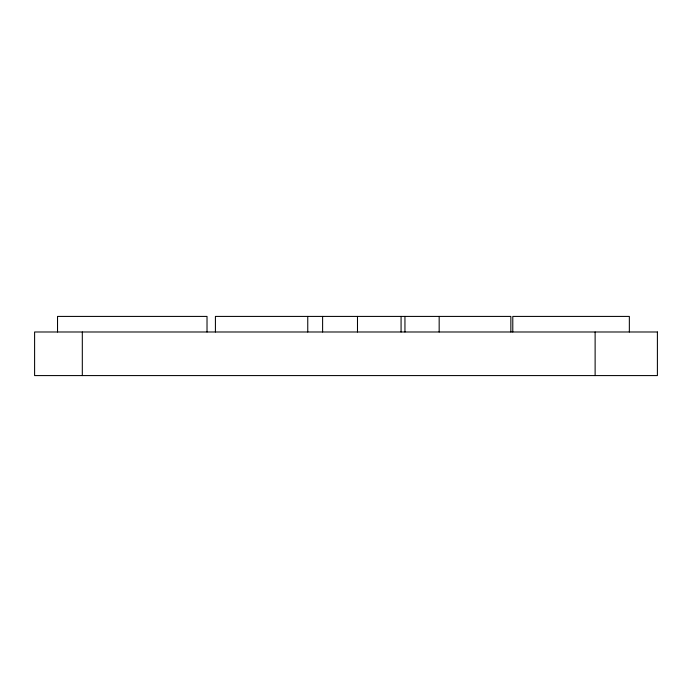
<?xml version="1.0" encoding="UTF-8"?>
<svg xmlns="http://www.w3.org/2000/svg" width="692" height="692" viewBox="0 0 692 692"><rect width="100%" height="100%" fill="white"/><g stroke="black" fill="none" stroke-linecap="round" stroke-linejoin="round"><path stroke-width="1.04" d="M629.348 331.987L629.348 316.417L512.789 316.417L512.789 331.987M595.12 331.987L595.12 375.583M510.852 331.987L510.852 316.417L215.42 316.417L215.42 331.987M439.169 316.417L439.169 331.987M404.95 316.417L404.95 331.987M401.075 316.417L401.075 331.987M357.487 316.417L357.487 331.987M322.61 316.417L322.61 331.987M307.758 316.417L307.758 331.987M207.02 331.987L207.02 316.417L57.531 316.417L57.531 331.987M82.313 331.987L82.313 375.583M657.4 331.987L34.6 331.987L34.6 375.583L657.4 375.583L657.4 331.987"/></g></svg>
